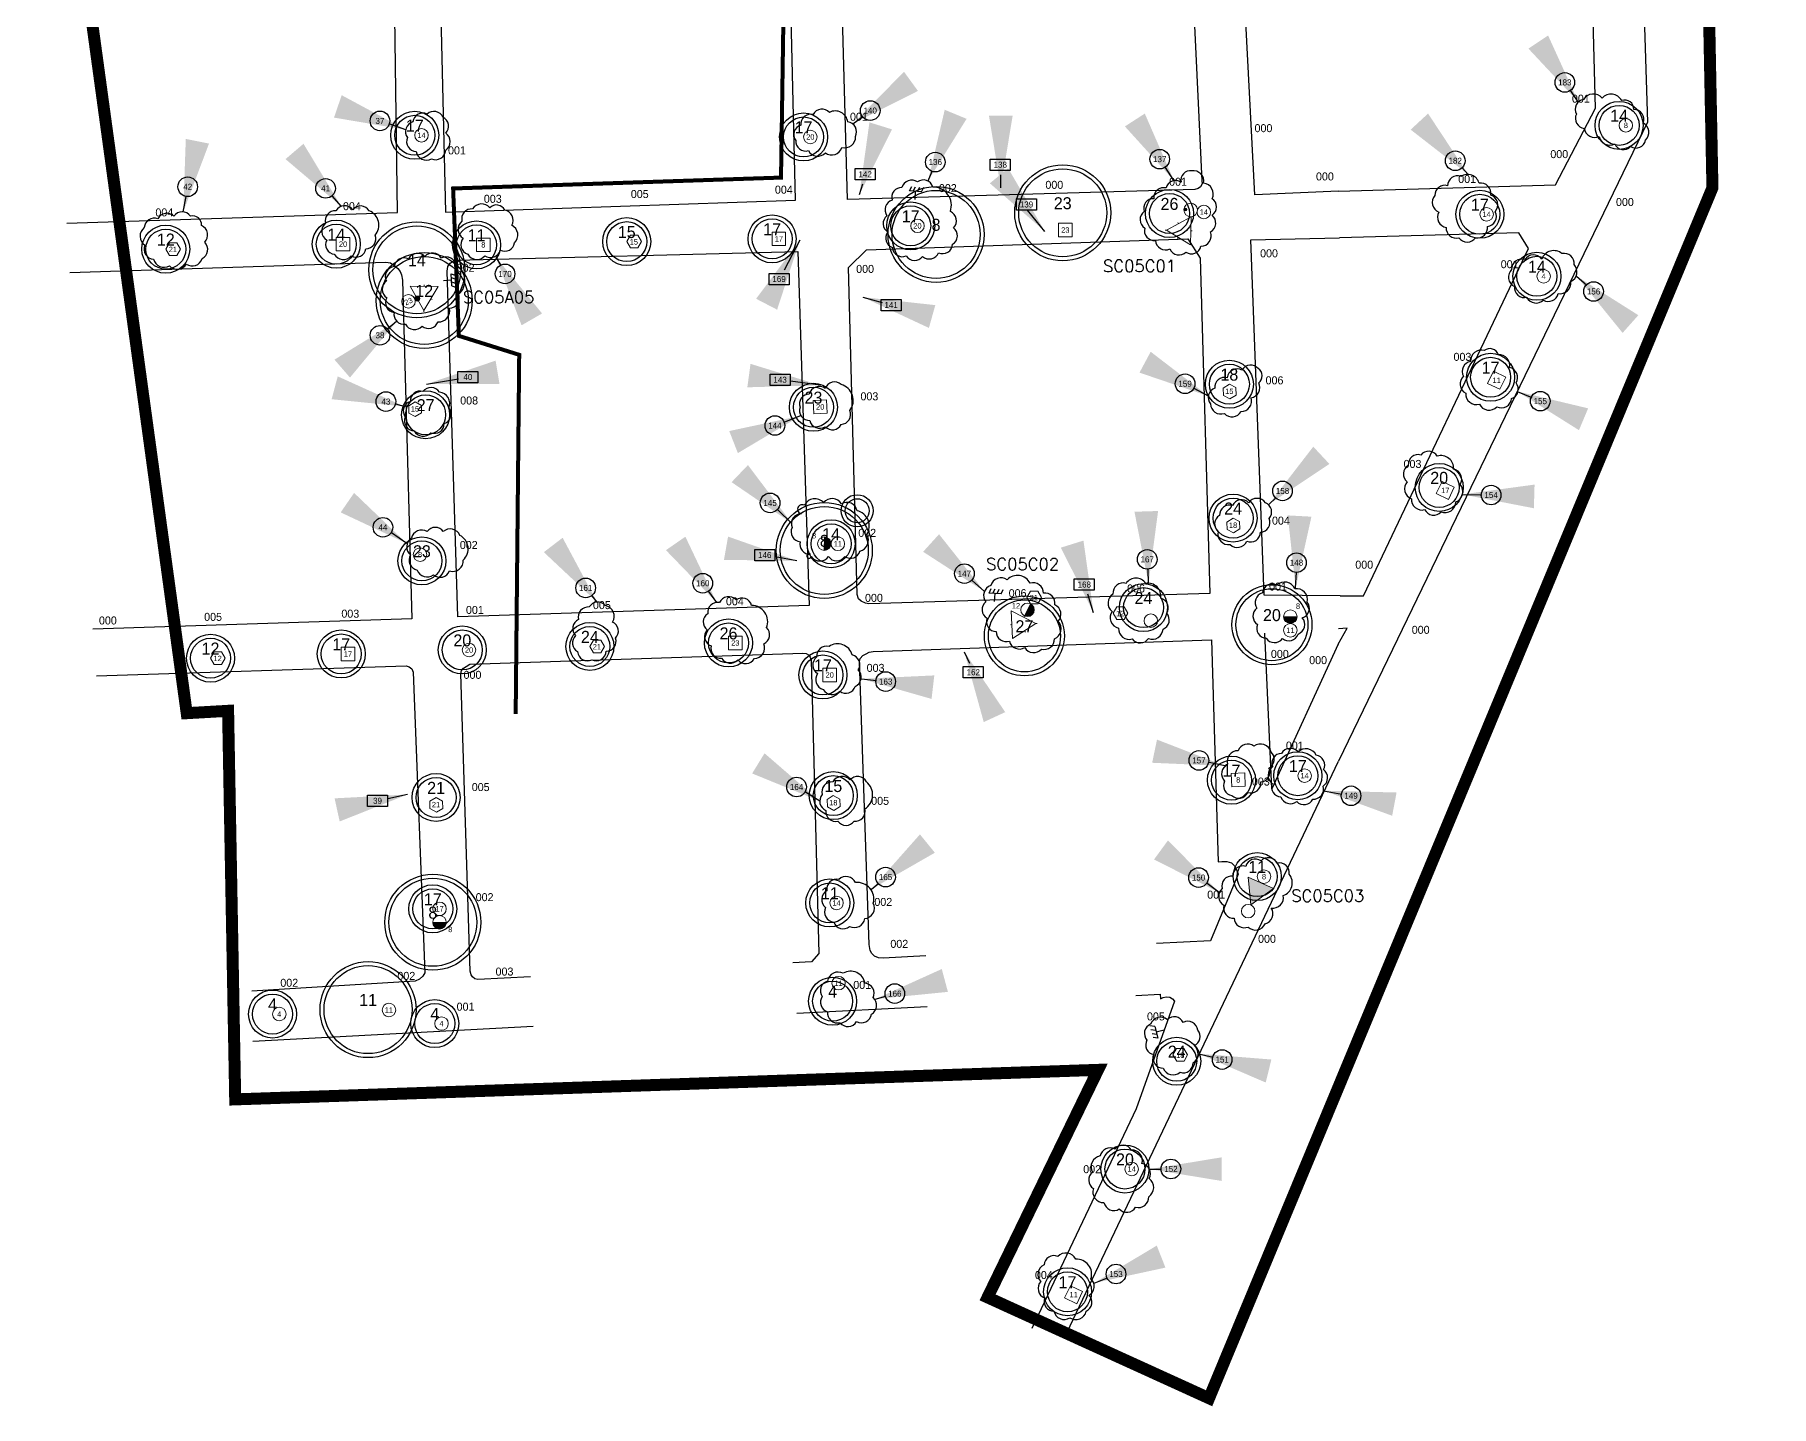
# Model space of a CAD drawing. Extents: x 202058 to 202804, y 7563128 to 7564386.
# Drawn here: x 202173.9 to 202608, y 7563128.2 to 7563471 of the extents above; entities that cross this region are included whole.
import ezdxf
from ezdxf.enums import TextEntityAlignment as Align

# ---------------------------------------------------------------- set-up
doc = ezdxf.new("R2010")
doc.units = 0
doc.header["$LTSCALE"] = 5
doc.header["$MEASUREMENT"] = 0
doc.linetypes.add('PHANTOMX2', pattern=[5, 2.5, -0.5, 0.5, -0.5, 0.5, -0.5])
doc.layers.get('0').update_dxf_attribs({"linetype": 'CONTINUOUS'})
for name, color, linetype in [('Configurado_Ok', 2, 'CONTINUOUS'), ('Divergencia2', 241, 'CONTINUOUS'), ('HC', 7, 'CONTINUOUS'), ('LIMITE', 5, 'PHANTOMX2'), ('limite_rf', 8, 'PHANTOMX2'), ('Nao_Configurado', 3, 'CONTINUOUS'), ('NET_UPGRADE', 7, 'CONTINUOUS'), ('Nomes_dos_blocos_incopativeis', 190, 'CONTINUOUS'), ('numero_base', 3, 'CONTINUOUS'), ('QUADRAS', 7, 'CONTINUOUS'), ('TERRA', 7, 'CONTINUOUS'), ('TERRA_A', 7, 'CONTINUOUS')]:
    doc.layers.add(name, color=color, linetype=linetype)
for name, color, linetype, lineweight in [('NET-AMP', 1, 'CONTINUOUS', 20), ('NET-SPLT', 1, 'CONTINUOUS', 20), ('NET-TAP', 1, 'CONTINUOUS', 20)]:
    doc.layers.add(name, color=color, linetype=linetype, lineweight=lineweight)
doc.layers.get('0').off()
doc.layers.get('TERRA_A').off()
doc.styles.add('Folhas_CAD', font='arial.ttf')
doc.styles.add('ROMANS', font='romans', dxfattribs={"width": 0.9})
doc.dimstyles.get("Standard").update_dxf_attribs({"dimtxt": 0.18, "dimasz": 0.18, "dimexe": 0.18, "dimexo": 0.0625, "dimgap": 0.09, "dimtad": 0, "dimtih": 1, "dimtoh": 1, "dimzin": 0, "dimdsep": 46, "dimtxsty": 'Standard', "dimcen": 0.09, "dimadec": 0, "dimazin": 0, "dimtfac": 1, "dimtofl": 0, "dimtmove": 2, "dimatfit": 3, "dimfxl": 1, "dimtolj": 1, "dimtzin": 0, "dimarcsym": 0})

# ---------------------------------------------------------------- blocks, each defined once
blk = doc.blocks.new('TERRA')
at = {"layer": 'TERRA', "linetype": 'ByBlock'}
for p, q in [((0, 0), (0, -2.02)), ((-1.5, -2.02), (-1.97, -3.15)), ((-1.5, -2.02), (1.5, -2.02)), ((-0.49, -2.02), (-0.96, -3.15)), ((0.57, -2.02), (0.09, -3.15)), ((1.5, -2.02), (1.03, -3.15))]:
    blk.add_line(p, q, dxfattribs=at)
blk = doc.blocks.new('2WAY')
blk.add_circle((1.6875, 0), 1.6875)
blk = doc.blocks.new('DC')
h = blk.add_hatch(color=256)
h.dxf.hatch_style = 1
h.paths.add_polyline_path([(3.38, 0), (0, 0, 1)])
blk.add_line((0, 0), (3.38, 0))
blk.add_circle((1.69, 0), 1.69)
at = {"color": 0}
blk.add_attdef('DCVAL', text='', height=1.35, dxfattribs=at).set_placement((3.1, 3.27), align=Align.MIDDLE)
blk = doc.blocks.new('LE')
at = {"layer": 'NET-AMP'}
h = blk.add_hatch(color=256, dxfattribs=at)
h.dxf.hatch_style = 1
h.paths.add_polyline_path([(0, 3.5), (0, -3.5), (6.06, 0)])
blk.add_lwpolyline([(0, 3.5), (0, -3.5), (6.06, 0)], close=True, dxfattribs=at)
blk = doc.blocks.new('TAP2')
at = {"color": 0}
blk.add_circle((1.69, 0), 1.69, dxfattribs=at)
blk.add_attdef('DBVAL', text='', height=1.35, dxfattribs=at).set_placement((1.69, 0), align=Align.MIDDLE)
blk = doc.blocks.new('TAP4')
blk.add_lwpolyline([(3.38, -1.69), (0, -1.69), (0, 1.69), (3.38, 1.69)], close=True)
at = {"color": 0}
blk.add_attdef('DBVAL', text='', height=1.35, dxfattribs=at).set_placement((1.69, 0), align=Align.MIDDLE)
blk = doc.blocks.new('TAP8')
blk.add_lwpolyline([(0.92, 1.59), (0, 0), (0.92, -1.59), (2.76, -1.59), (3.68, 0), (2.76, 1.59)], close=True)
blk.add_attdef('DBVAL', text='', height=1.35).set_placement((1.77, -0.06), align=Align.MIDDLE)
blk = doc.blocks.new('CX_CodUpgrade')
blk.add_circle((-0.13, 0.04), 2.45)
at = {"color": 1, "flags": 1}
for tag, p in [('RETIRAR1', (4.74, 11.47)), ('RETIRAR2', (4.74, 7.94)), ('NOVO1', (28.33, 11.47)), ('NOVO2', (28.33, 7.94)), ('RETIRAR3', (4.74, 4.42)), ('NOVO3', (28.33, 4.42)), ('RETIRAR4', (4.74, 0.89)), ('NOVO4', (28.33, 0.9)), ('RETIRAR5', (4.74, -2.63)), ('NOVO5', (28.33, -2.63)), ('RETIRAR6', (4.74, -6.15)), ('RETIRAR7', (4.74, -9.68)), ('NOVO6', (28.33, -6.15)), ('NOVO7', (28.33, -9.68)), ('RETIRAR8', (4.74, -13.2)), ('NOVO8', (28.33, -13.2)), ('RETIRAR9', (4.74, -16.73)), ('NOVO9', (28.33, -16.73))]:
    blk.add_attdef(tag, p, '', height=1.5, dxfattribs=at)
at = {"color": 7, "flags": 1}
for tag, p in [('ANTIGO1', (17.16, 11.46)), ('ANTIGO2', (17.16, 7.94)), ('ANTIGO3', (17.16, 4.41)), ('ANTIGO4', (17.16, 0.89)), ('ANTIGO5', (17.16, -2.63)), ('ANTIGO6', (17.16, -6.16)), ('ANTIGO7', (17.16, -9.68)), ('ANTIGO8', (17.16, -13.21)), ('ANTIGO9', (17.16, -16.73))]:
    blk.add_attdef(tag, p, '', height=1.5, dxfattribs=at)
at = {"color": 1}
blk.add_attdef('CODIGO', text='', height=1.5, dxfattribs=at).set_placement((-0.13, 0.04), align=Align.MIDDLE_CENTER)
blk = doc.blocks.new('AMP3AC')
h = blk.add_hatch(color=256)
h.dxf.hatch_style = 1
h.paths.add_polyline_path([(2.55, 2.03), (3.66, 1.39, 0.131652), (3.74, 1.71, 0.767327)])
h.paths.add_polyline_path([(3.66, 1.39), (2.55, 2.03, 0.131652), (2.47, 1.71, 0.767327)])
for p, q in [((3.1, 1.71), (3.3, 2.03)), ((0, 0), (-0.33, 0)), ((3.1, -1.71), (3.3, -2.03)), ((6.06, 0), (6.38, 0))]:
    blk.add_line(p, q)
blk.add_lwpolyline([(0, 3.5), (0, -3.5), (6.06, 0)], close=True)
blk.add_circle((3.1, 1.71), 0.638)
blk = doc.blocks.new('CX_CodUpgradeCabo')
blk.add_lwpolyline([(-2.63, 1.45), (2.37, 1.45), (2.37, -1.4), (-2.63, -1.4)], close=True)
at = {"color": 1}
blk.add_attdef('CODIGO', text='', height=1.5, dxfattribs=at).set_placement((-0.13, 0.04), align=Align.MIDDLE_CENTER)
at = {"color": 1, "style": 'Folhas_CAD', "flags": 1}
for tag, p in [('SERVICO', (5.97, 0.89)), ('TIPO', (17.92, 0.89)), ('COMP', (25.22, 0.89))]:
    blk.add_attdef(tag, p, '', height=1.5, dxfattribs=at)
blk = doc.blocks.new('AMP3')
for p, q in [((3.1, 1.71), (3.3, 2.03)), ((0, 0), (-0.33, 0)), ((3.1, -1.71), (3.3, -2.03)), ((6.06, 0), (6.38, 0))]:
    blk.add_line(p, q)
blk.add_lwpolyline([(0, 3.5), (0, -3.5), (6.06, 0)], close=True)
blk = doc.blocks.new('3WAY')
h = blk.add_hatch(color=256)
h.dxf.hatch_style = 1
edge = h.paths.add_edge_path()
edge.add_arc((3.025, 0), 0.35, 0, 360)
for centre, radius in [((1.6875, 0), 1.6875), ((3.025, 0), 0.35)]:
    blk.add_circle(centre, radius)

msp = doc.modelspace()

# ---------------------------------------------------------------- linework, layer by layer
at = {"layer": 'Configurado_Ok'}
for centre, radius in [((202268.92, 7563445.88), 6), ((202268.92, 7563445.88), 5), ((202366.11, 7563445.45), 6), ((202569.97, 7563448.36), 6), ((202569.97, 7563448.36), 5), ((202366.11, 7563445.45), 5), ((202392.89, 7563423.23), 6), ((202457.58, 7563426.32), 6), ((202457.58, 7563426.32), 5), ((202535.16, 7563426.12), 6), ((202535.16, 7563426.12), 5), ((202249.31, 7563418.66), 6), ((202321.91, 7563419.29), 6), ((202358.25, 7563419.98), 6), ((202358.25, 7563419.98), 5), ((202392.89, 7563423.23), 5), ((202206.69, 7563417.41), 6), ((202206.69, 7563417.41), 5), ((202249.31, 7563418.66), 5), ((202284.37, 7563418.48), 6), ((202284.37, 7563418.48), 5), ((202321.91, 7563419.29), 5), ((202549.42, 7563410.62), 6), ((202549.42, 7563410.62), 5), ((202537.85, 7563385.37), 6), ((202537.85, 7563385.37), 5), ((202472.54, 7563383.65), 6), ((202472.54, 7563383.65), 5), ((202271.64, 7563376.01), 6), ((202368.58, 7563377.89), 6), ((202368.58, 7563377.89), 5), ((202271.64, 7563376.01), 5), ((202525, 7563357.84), 6), ((202525, 7563357.84), 5), ((202473.48, 7563350.17), 6), ((202473.48, 7563350.17), 5), ((202373, 7563343.76), 6), ((202373, 7563343.76), 5), ((202270.71, 7563339.49), 6), ((202270.71, 7563339.49), 5), ((202451.07, 7563327.8), 6), ((202451.07, 7563327.8), 5), ((202347.35, 7563318.96), 6), ((202217.87, 7563315.16), 6), ((202250.54, 7563316.21), 6), ((202250.54, 7563316.21), 5), ((202280.81, 7563317.21), 6), ((202280.81, 7563317.21), 5), ((202312.69, 7563318.09), 6), ((202312.69, 7563318.09), 5), ((202347.35, 7563318.96), 5), ((202217.87, 7563315.16), 5), ((202370.95, 7563310.96), 6), ((202370.95, 7563310.96), 5), ((202473.08, 7563284.67), 6), ((202489.66, 7563285.78), 6), ((202489.66, 7563285.78), 5), ((202274.25, 7563280.34), 6), ((202373.55, 7563280.8), 6), ((202373.55, 7563280.8), 5), ((202473.08, 7563284.67), 5), ((202274.25, 7563280.34), 5), ((202479.51, 7563260.56), 6), ((202479.51, 7563260.56), 5), ((202372.67, 7563253.97), 6), ((202273.43, 7563252.5), 6), ((202273.43, 7563252.5), 5), ((202372.67, 7563253.97), 5), ((202373.37, 7563229.41), 6), ((202373.37, 7563229.41), 5), ((202233.37, 7563226.19), 6), ((202233.37, 7563226.19), 5), ((202273.93, 7563223.82), 6), ((202273.93, 7563223.82), 5), ((202459.38, 7563214.4), 6), ((202459.38, 7563214.4), 5), ((202446.45, 7563187.46), 6), ((202446.45, 7563187.46), 5), ((202432.09, 7563156.77), 6), ((202432.09, 7563156.77), 5)]:
    msp.add_circle(centre, radius, dxfattribs=at)
at = {"layer": 'Divergencia2'}
for radius in [4, 3]:
    msp.add_circle((202379.5, 7563352.02), radius, dxfattribs=at)
at = {"layer": 'LIMITE', "const_width": 3}
msp.add_lwpolyline([(202606.51, 7563854.68), (202587.29, 7563740.87), (202593.3, 7563432.74), (202467.47, 7563130.16), (202412.11, 7563155.37), (202439.72, 7563212.25), (202224.04, 7563204.87), (202222.26, 7563302), (202211.92, 7563301.41), (202180.21, 7563532.82), (202208.27, 7563534.2), (202206.5, 7563620.12), (202182.27, 7563619.53), (202175.47, 7563864.61)], dxfattribs=at)
at = {"layer": 'limite_rf', "const_width": 1}
msp.add_lwpolyline([(202440.56, 7563755.9), (202454.84, 7563546.6), (202377.25, 7563539.52), (202379.55, 7563499.37), (202367.88, 7563508.59), (202361.54, 7563505.85), (202360.47, 7563435.3), (202278.51, 7563432.58), (202279.95, 7563395.73), (202295.03, 7563391), (202294.15, 7563301.2)], dxfattribs=at)
at = {"layer": 'Nao_Configurado'}
for centre, radius in [((202430.89, 7563426.49), 12), ((202430.89, 7563426.49), 11), ((202399.23, 7563421.09), 12), ((202399.23, 7563421.09), 11), ((202269.45, 7563412.25), 12), ((202269.45, 7563412.25), 11), ((202271.29, 7563404.57), 12), ((202271.29, 7563404.57), 11), ((202371.29, 7563342.09), 12), ((202371.29, 7563342.09), 11), ((202273.43, 7563249.15), 12), ((202273.43, 7563249.15), 11), ((202257.25, 7563227.3), 12), ((202257.25, 7563227.3), 11)]:
    msp.add_circle(centre, radius, dxfattribs=at)
at = {"layer": 'NET_UPGRADE'}
for points in [[(202570.61, 7563454.57, 0.520567), (202570.61, 7563454.57, 0.520567), (202565.71, 7563455.15, 0.520567), (202561.04, 7563454.8, 0.520567), (202559.29, 7563451.19, 0.520567), (202561.28, 7563447.58, 0.520567), (202565.01, 7563445.59, 0.520567), (202568.86, 7563443.73, 0.520567), (202572.83, 7563443.03, 0.520567), (202576.56, 7563444.66, 0.520567), (202575.98, 7563448.97, 0.520567), (202573.65, 7563452.35, 0.520567), (202570.61, 7563454.57)], [(202275.98, 7563450.37, 0.520567), (202275.98, 7563450.37, 0.520567), (202272.04, 7563451.18, 0.520567), (202268.46, 7563449.22, 0.520567), (202267.07, 7563445.29, 0.520567), (202269.27, 7563441.82, 0.520567), (202273.09, 7563439.97, 0.520567), (202276.67, 7563442.17, 0.520567), (202276.67, 7563446.44, 0.520567), (202275.98, 7563450.37)], [(202372.59, 7563451.61, 0.520567), (202372.59, 7563451.61, 0.520567), (202368.49, 7563451.04, 0.520567), (202365.41, 7563448.42, 0.520567), (202364.16, 7563444.55, 0.520567), (202367.35, 7563442.04, 0.520567), (202371.57, 7563441.47, 0.520567), (202375.67, 7563442.84, 0.520567), (202379.09, 7563445.57, 0.520567), (202377.15, 7563449.22, 0.520567), (202372.59, 7563451.61)], [(202398.45, 7563432.93, 0.520567), (202398.45, 7563432.93, 0.520567), (202394.58, 7563434.22, 0.520567), (202390.71, 7563432.81, 0.520567), (202388.25, 7563429.65, 0.520567), (202386.96, 7563425.78, 0.520567), (202387.19, 7563421.68, 0.520567), (202388.36, 7563417.81, 0.520567), (202391.77, 7563415.7, 0.520567), (202395.87, 7563415.59, 0.520567), (202399.86, 7563416.52, 0.520567), (202403.38, 7563418.63, 0.520567), (202403.62, 7563422.73, 0.520567), (202402.8, 7563426.84, 0.520567), (202398.45, 7563432.93)], [(202460.48, 7563434.17, 0.520567), (202460.48, 7563434.17, 0.520567), (202456.73, 7563432.7, 0.520567), (202453.65, 7563430.03, 0.520567), (202451.24, 7563426.82, 0.520567), (202451.38, 7563422.67, 0.520567), (202454.05, 7563419.59, 0.520567), (202457.67, 7563417.45, 0.520567), (202461.69, 7563416.65, 0.520567), (202465.44, 7563418.12, 0.520567), (202467.85, 7563421.73, 0.520567), (202468.25, 7563425.88, 0.520567), (202468.25, 7563430.03, 0.520567), (202466.11, 7563433.91, 0.520567), (202463.16, 7563436.98, 0.520567), (202460.48, 7563434.17)], [(202530.42, 7563435.59, 0.520567), (202530.42, 7563435.59, 0.520567), (202527.11, 7563433.26, 0.520567), (202523.93, 7563430.81, 0.520567), (202524.91, 7563426.65, 0.520567), (202526.75, 7563422.85, 0.520567), (202529.93, 7563420.28, 0.520567), (202534.1, 7563420.28, 0.520567), (202537.05, 7563423.1, 0.520567), (202539.01, 7563426.77, 0.520567), (202537.9, 7563430.94, 0.520567), (202534.96, 7563433.88, 0.520567), (202530.42, 7563435.59)], [(202212.88, 7563425.65, 0.520567), (202212.88, 7563425.65, 0.520567), (202208.67, 7563425.65, 0.520567), (202204.72, 7563424.97, 0.520567), (202201.32, 7563422.79, 0.520567), (202201.46, 7563418.44, 0.520567), (202203.63, 7563414.91, 0.520567), (202207.58, 7563413.28, 0.520567), (202211.79, 7563413.69, 0.520567), (202215.74, 7563415.05, 0.520567), (202216.42, 7563419.12, 0.520567), (202215.6, 7563423.34, 0.520567), (202212.88, 7563425.65)], [(202257.52, 7563427, 0.520567), (202257.52, 7563427, 0.520567), (202253.44, 7563427.28, 0.520567), (202249.22, 7563427, 0.520567), (202246.63, 7563423.88, 0.520567), (202246.91, 7563419.67, 0.520567), (202248.81, 7563416.13, 0.520567), (202253.03, 7563415.73, 0.520567), (202256.7, 7563417.49, 0.520567), (202259.01, 7563420.89, 0.520567), (202257.52, 7563427)], [(202287.66, 7563427.76, 0.520567), (202287.66, 7563427.76, 0.520567), (202283.38, 7563427.45, 0.520567), (202280.73, 7563424.4, 0.520567), (202281.03, 7563420.13, 0.520567), (202282.15, 7563416.16, 0.520567), (202286.43, 7563415.75, 0.520567), (202290.31, 7563417.17, 0.520567), (202293.87, 7563419.01, 0.520567), (202293.16, 7563423.38, 0.520567), (202291.43, 7563427.15, 0.520567), (202287.66, 7563427.76)], [(202279.32, 7563413.23, 0.520567), (202279.32, 7563413.23, 0.520567), (202275.53, 7563415.18, 0.520567), (202271.45, 7563415.56, 0.520567), (202267.36, 7563414.98, 0.520567), (202263.77, 7563413.04, 0.520567), (202261.82, 7563409.45, 0.520567), (202261.92, 7563405.27, 0.520567), (202263.77, 7563401.58, 0.520567), (202266.58, 7563398.67, 0.520567), (202270.76, 7563398.18, 0.520567), (202274.75, 7563399.25, 0.520567), (202277.57, 7563402.65, 0.520567), (202279.9, 7563406.15, 0.520567), (202279.32, 7563413.23)], [(202550.63, 7563414.93, 0.520567), (202550.63, 7563414.93, 0.520567), (202546.39, 7563414.79, 0.520567), (202543.11, 7563412.34, 0.520567), (202543.79, 7563408.1, 0.520567), (202546.94, 7563405.37, 0.520567), (202551.04, 7563404.69, 0.520567), (202554.73, 7563406.33, 0.520567), (202557.88, 7563409.33, 0.520567), (202558.7, 7563413.56, 0.520567), (202555.69, 7563416.3, 0.520567), (202550.63, 7563414.93)], [(202536.27, 7563392.06, 0.520567), (202536.27, 7563392.06, 0.520567), (202532.85, 7563389.33, 0.520567), (202531.07, 7563385.64, 0.520567), (202531.62, 7563381.41, 0.520567), (202535.04, 7563378.67, 0.520567), (202539.41, 7563377.99, 0.520567), (202543.1, 7563380.04, 0.520567), (202544.2, 7563384, 0.520567), (202542.56, 7563387.82, 0.520567), (202539.82, 7563390.97, 0.520567), (202536.27, 7563392.06)], [(202479.76, 7563387.54, 0.520567), (202479.76, 7563387.54, 0.520567), (202475.7, 7563387.19, 0.520567), (202472.01, 7563385.28, 0.520567), (202468.91, 7563382.66, 0.520567), (202467.83, 7563378.73, 0.520567), (202471.29, 7563376.35, 0.520567), (202475.47, 7563376.82, 0.520567), (202477.97, 7563380.28, 0.520567), (202479.88, 7563383.97, 0.520567), (202479.76, 7563387.54)], [(202275.09, 7563381.65, 0.520567), (202275.09, 7563381.65, 0.520567), (202270.97, 7563381.84, 0.520567), (202267.83, 7563379.32, 0.520567), (202266.54, 7563375.45, 0.520567), (202268.75, 7563372.01, 0.520567), (202272.93, 7563371.52, 0.520567), (202276.31, 7563373.79, 0.520567), (202277.42, 7563377.72, 0.520567), (202275.09, 7563381.65)], [(202375.53, 7563383.61, 0.520567), (202375.53, 7563383.61, 0.520567), (202371.52, 7563382.61, 0.520567), (202367.52, 7563381.18, 0.520567), (202365.23, 7563377.89, 0.520567), (202367.66, 7563374.61, 0.520567), (202371.52, 7563373.03, 0.520567), (202375.53, 7563373.6, 0.520567), (202377.68, 7563377.04, 0.520567), (202375.53, 7563383.61)], [(202524.51, 7563365.68, 0.520567), (202524.51, 7563365.68, 0.520567), (202520.41, 7563365.95, 0.520567), (202517.26, 7563363.36, 0.520567), (202516.99, 7563359.26, 0.520567), (202518.08, 7563355.03, 0.520567), (202521.36, 7563352.29, 0.520567), (202525.46, 7563351.75, 0.520567), (202529.16, 7563354.21, 0.520567), (202530.25, 7563358.58, 0.520567), (202528.61, 7563362.4, 0.520567), (202524.51, 7563365.68)], [(202379.5, 7563352.02, 0.520567), (202379.5, 7563352.02, 0.520567), (202375.57, 7563353.73, 0.520567), (202371.12, 7563354.07, 0.520567), (202366.33, 7563353.39, 1.117078), (202365.47, 7563351.26, 0.520567), (202363.24, 7563347.84, 0.520567), (202365.29, 7563344.26, 0.520567), (202367.86, 7563341.18, 3.331472), (202368.04, 7563340.57, 0.520567), (202372.32, 7563340.57, 0.520567), (202376.42, 7563340.57, 0.520567), (202380.19, 7563341.94, 0.520567), (202381.9, 7563346.04, 0.520567), (202379.5, 7563352.02)], [(202481.55, 7563354.03, 0.520567), (202481.55, 7563354.03, 0.520567), (202477.37, 7563354.03, 0.520567), (202473.32, 7563353.32, 0.520567), (202470.1, 7563350.82, 0.520567), (202469.74, 7563346.77, 0.520567), (202472.72, 7563343.55, 0.520567), (202476.9, 7563344.38, 0.520567), (202480.35, 7563346.65, 0.520567), (202482.5, 7563350.1, 0.520567), (202481.55, 7563354.03)], [(202280.21, 7563345.86, 0.520567), (202280.21, 7563345.86, 0.520567), (202276.06, 7563346.81, 0.520567), (202272.02, 7563346.81, 0.520567), (202268.1, 7563345.15, 0.520567), (202267.87, 7563341, 0.520567), (202269.53, 7563337.2, 0.520567), (202273.57, 7563336.02, 0.520567), (202277.6, 7563336.97, 0.520567), (202281.05, 7563339.69, 0.520567), (202280.21, 7563345.86)], [(202417.01, 7563334.75, 0.520567), (202417.01, 7563334.75, 0.520567), (202412.92, 7563333.32, 0.520567), (202411.68, 7563329.23, 0.520567), (202411.97, 7563325.15, 0.520567), (202414.25, 7563321.82, 0.520567), (202417.59, 7563319.44, 0.520567), (202421.39, 7563317.83, 0.520567), (202425.58, 7563317.44, 0.520567), (202428.82, 7563320.01, 0.520567), (202429.77, 7563324.39, 0.520567), (202428.91, 7563328.47, 0.520567), (202426.06, 7563331.42, 0.520567), (202422.73, 7563333.89, 0.520567), (202417.01, 7563334.75)], [(202451.64, 7563333.87, 0.520567), (202451.64, 7563333.87, 0.520567), (202446.73, 7563333.87, 0.520567), (202443.45, 7563331.18, 0.520567), (202443.22, 7563326.86, 0.520567), (202444.86, 7563322.66, 0.520567), (202448.25, 7563319.97, 0.520567), (202452.34, 7563320.09, 0.520567), (202455.97, 7563322.42, 0.520567), (202456.9, 7563326.39, 0.520567), (202455.38, 7563330.13, 0.520567), (202451.64, 7563333.87)], [(202488.91, 7563332.51, 0.520567), (202488.91, 7563332.51, 0.520567), (202484.44, 7563333.44, 0.520567), (202480.8, 7563331.47, 0.520567), (202479.45, 7563327.63, 0.520567), (202479.56, 7563323.58, 0.520567), (202481.74, 7563320.15, 0.520567), (202485.79, 7563320.05, 0.520567), (202489.74, 7563321.19, 0.520567), (202490.78, 7563325.24, 0.520567), (202492.03, 7563329.19, 0.520567), (202488.91, 7563332.51)], [(202316.55, 7563328.32, 0.520567), (202316.55, 7563328.32, 0.520567), (202312.54, 7563327.96, 0.520567), (202309.87, 7563324.8, 0.520567), (202309.14, 7563320.8, 0.520567), (202309.62, 7563316.79, 0.520567), (202313.15, 7563314.73, 0.520567), (202316.79, 7563316.91, 0.520567), (202319.1, 7563320.19, 0.520567), (202318.37, 7563324.19, 0.520567), (202316.55, 7563328.32)], [(202353.13, 7563328.36, 0.520567), (202353.13, 7563328.36, 0.520567), (202349.24, 7563329.74, 0.520567), (202345.07, 7563329.05, 0.520567), (202342.16, 7563326.28, 0.520567), (202342.02, 7563322.25, 0.520567), (202342.99, 7563318.23, 0.520567), (202345.63, 7563315.18, 0.520567), (202349.66, 7563314.76, 0.520567), (202353.82, 7563315.04, 0.520567), (202356.18, 7563318.78, 0.520567), (202356.88, 7563322.81, 0.520567), (202353.13, 7563328.36)], [(202372.48, 7563318.08, 0.520567), (202372.48, 7563318.08, 0.520567), (202369.38, 7563315.43, 0.520567), (202369.6, 7563311.33, 0.520567), (202371.04, 7563307.34, 0.520567), (202375.14, 7563306.9, 0.520567), (202379.02, 7563308.12, 0.520567), (202379.8, 7563312.22, 0.520567), (202378.24, 7563315.98, 0.520567), (202372.48, 7563318.08)], [(202478.65, 7563293.17, 0.520567), (202478.65, 7563293.17, 0.520567), (202474.75, 7563292.01, 0.520567), (202472.11, 7563288.64, 0.520567), (202471.37, 7563284.42, 0.520567), (202473.16, 7563280.84, 0.520567), (202477.17, 7563281.57, 0.520567), (202480.45, 7563284.21, 0.520567), (202482.45, 7563287.69, 0.520567), (202482.98, 7563291.7, 0.520567), (202478.65, 7563293.17)], [(202489.73, 7563291.71, 0.520567), (202489.73, 7563291.71, 0.520567), (202485.56, 7563291.36, 0.520567), (202483.36, 7563288.01, 0.520567), (202483.24, 7563283.84, 0.520567), (202485.44, 7563280.49, 0.520567), (202489.38, 7563279.33, 0.520567), (202493.43, 7563279.91, 0.520567), (202495.98, 7563283.15, 0.520567), (202496.09, 7563287.31, 0.520567), (202494.24, 7563290.9, 0.520567), (202489.73, 7563291.71)], [(202381.83, 7563284.23, 0.520567), (202381.83, 7563284.23, 0.520567), (202377.7, 7563284.72, 0.520567), (202373.4, 7563284.23, 0.520567), (202370.8, 7563281.07, 0.520567), (202371.69, 7563277.1, 0.520567), (202374.69, 7563274.42, 0.520567), (202378.75, 7563274.42, 0.520567), (202381.43, 7563277.5, 0.520567), (202381.83, 7563284.23)], [(202487.52, 7563261.14, 0.520567), (202487.52, 7563261.14, 0.520567), (202484.51, 7563263.92, 0.520567), (202480.46, 7563264.5, 0.520567), (202476.64, 7563263.11, 0.520567), (202473.4, 7563260.68, 0.520567), (202470.73, 7563257.56, 0.520567), (202471.2, 7563253.39, 0.520567), (202473.74, 7563250.15, 0.520567), (202477.22, 7563247.96, 0.520567), (202481.5, 7563248.77, 0.520567), (202483.01, 7563252.7, 0.520567), (202486.02, 7563255.82, 0.520567), (202487.52, 7563261.14)], [(202379.13, 7563259.07, 0.520567), (202379.13, 7563259.07, 0.520567), (202374.93, 7563259.83, 0.520567), (202371.92, 7563257.03, 0.520567), (202371.6, 7563252.84, 0.520567), (202373.64, 7563249.19, 0.520567), (202377.62, 7563248.11, 0.520567), (202381.39, 7563250.05, 0.520567), (202383.54, 7563253.92, 0.520567), (202379.13, 7563259.07)], [(202376.01, 7563236.38, 0.520567), (202376.01, 7563236.38, 0.520567), (202372.12, 7563234.44, 0.520567), (202370.8, 7563230.56, 0.520567), (202372.12, 7563226.77, 0.520567), (202375.21, 7563224.04, 0.520567), (202379.36, 7563224.3, 0.520567), (202383.07, 7563226.15, 0.520567), (202383.51, 7563230.3, 0.520567), (202381.48, 7563233.91, 0.520567), (202376.01, 7563236.38)], [(202464.65, 7563222.18, 0.520567), (202464.65, 7563222.18, 0.520567), (202461.02, 7563224.11, 0.520567), (202457.05, 7563224.79, 0.520567), (202452.85, 7563223.66, 0.520567), (202451.95, 7563219.69, 0.520567), (202453.65, 7563216.07, 0.520567), (202456.03, 7563212.67, 0.520567), (202460.22, 7563211.65, 0.520567), (202463.51, 7563214.03, 0.520567), (202463.74, 7563218.33, 0.520567), (202464.65, 7563222.18)], [(202443.89, 7563192.43, 0.520567), (202443.89, 7563192.43, 0.520567), (202440.26, 7563190.73, 0.520567), (202438.34, 7563186.65, 0.520567), (202438.56, 7563182.58, 0.520567), (202441.17, 7563179.06, 0.520567), (202445.03, 7563177.48, 0.520567), (202449.11, 7563177.93, 0.520567), (202452.4, 7563180.54, 0.520567), (202452.51, 7563185.07, 0.520567), (202450.7, 7563188.81, 0.520567), (202448.09, 7563192.2, 0.520567), (202443.89, 7563192.43)], [(202434.15, 7563164.95, 0.520567), (202434.15, 7563164.95, 0.520567), (202429.69, 7563165.61, 0.520567), (202426.22, 7563163.47, 0.520567), (202425.39, 7563159.34, 0.520567), (202426.38, 7563155.22, 0.520567), (202428.69, 7563151.91, 0.520567), (202432.66, 7563150.26, 0.520567), (202436.79, 7563151.91, 0.520567), (202437.45, 7563155.88, 0.520567), (202437.95, 7563160, 0.520567), (202434.15, 7563164.95)]]:
    msp.add_lwpolyline(points, format="xyb", close=True, dxfattribs=at)
at = {"layer": 'Nomes_dos_blocos_incopativeis'}
for centre, radius in [((202483.19, 7563323.53), 10), ((202421.32, 7563320.74), 10), ((202421.32, 7563320.74), 9), ((202483.19, 7563323.53), 9)]:
    msp.add_circle(centre, radius, dxfattribs=at)
at = {"layer": 'QUADRAS', "linetype": 'ByBlock'}
for points in [[(202181.98, 7563423.92), (202264.62, 7563426.58), (202263.64, 7563500.08)], [(202274.84, 7563500.28), (202276.6, 7563426.66), (202364.12, 7563429.63), (202362.45, 7563499.83)], [(202462.62, 7563499.8), (202465.67, 7563434.5), (202465.72, 7563433.78), (202465.29, 7563433), (202464.74, 7563432.58), (202463.91, 7563432.33), (202377.12, 7563429.81), (202375.16, 7563499.79)], [(202499.85, 7563431.92), (202478.89, 7563431), (202475.35, 7563499.83)], [(202575.47, 7563499.51), (202577.03, 7563449.16), (202499.82, 7563289.38)], [(202499.85, 7563431.92), (202554.11, 7563433.5), (202564.09, 7563452.68), (202562.81, 7563499.88)], [(202500.25, 7563330.77), (202506.06, 7563330.73), (202547.34, 7563417.57), (202544.93, 7563421.5), (202500.11, 7563420.25)], [(202364.67, 7563416.84), (202367.48, 7563328.33), (202279.68, 7563325.51), (202277, 7563411.89), (202277.18, 7563413.04), (202277.78, 7563413.89), (202278.53, 7563414.41), (202279.44, 7563414.64), (202364.67, 7563416.84)], [(202462.2, 7563420.02), (202465.21, 7563415.13), (202467.7, 7563331.36), (202382.46, 7563328.73), (202381.56, 7563328.88), (202380.49, 7563329.41), (202379.86, 7563329.96), (202379.52, 7563331.12), (202377.34, 7563412.79), (202381.81, 7563417.22), (202462.2, 7563420.02)], [(202500.25, 7563330.77), (202481.25, 7563330.93), (202477.9, 7563419.71), (202500.11, 7563420.25)], [(202182.74, 7563411.56), (202261.73, 7563414.18), (202262.88, 7563413.97), (202263.73, 7563413.44), (202264.7, 7563412.61), (202265.27, 7563411.81), (202265.64, 7563411.03), (202265.89, 7563409.68), (202268.18, 7563324.98), (202188.47, 7563322.39)], [(202499.77, 7563318.67), (202483.14, 7563282.48), (202481.4, 7563321.42)], [(202499.77, 7563318.67), (202502.03, 7563322.67), (202499.86, 7563322.52)], [(202297.83, 7563235.52), (202284.66, 7563234.82), (202283.96, 7563235.03), (202283.38, 7563235.48), (202283.03, 7563236.03), (202282.76, 7563236.91), (202280.44, 7563311.27), (202280.59, 7563312.07), (202281.07, 7563312.69), (202281.74, 7563313.11), (202282.67, 7563313.64), (202365.89, 7563316.4), (202366.79, 7563316.35), (202367.31, 7563316.02), (202367.76, 7563315.42), (202367.98, 7563314.66), (202369.96, 7563241.31)], [(202396.67, 7563240.74), (202386.01, 7563240.17), (202384.81, 7563240.25), (202383.84, 7563240.68), (202383.19, 7563241.33), (202382.77, 7563242.08), (202382.55, 7563243.56), (202380.08, 7563314.29), (202380.29, 7563315.12), (202380.89, 7563315.84), (202381.77, 7563316.26), (202382.52, 7563316.66), (202383.54, 7563316.86), (202468.11, 7563319.72)], [(202468.11, 7563319.72), (202469.72, 7563264.21), (202470.65, 7563264.33), (202471.95, 7563264.33), (202473.07, 7563263.97), (202473.85, 7563263.22), (202474.42, 7563262.11), (202474.72, 7563261.19), (202467.83, 7563244.51), (202454.36, 7563243.8)], [(202189.37, 7563310.71), (202266.76, 7563313.25), (202267.54, 7563313.02), (202268.16, 7563312.47), (202268.56, 7563311.69), (202271.48, 7563236.53), (202270.95, 7563235.68), (202270.1, 7563234.9), (202269.05, 7563234.41), (202228.17, 7563231.93)], [(202431.92, 7563146.52), (202499.82, 7563289.38)], [(202369.96, 7563241.31), (202368.13, 7563239.26), (202363.39, 7563239.01)], [(202455.26, 7563231.14), (202455.33, 7563230.02), (202456, 7563230.32), (202456.78, 7563230.49), (202457.63, 7563230.41), (202458.33, 7563230.03), (202458.8, 7563229.38), (202449.21, 7563202.5), (202423.15, 7563147.56)], [(202449.19, 7563230.82), (202455.26, 7563231.14)], [(202364.39, 7563226.41), (202397.01, 7563228.11)], [(202228.46, 7563219.44), (202298.52, 7563223.2)]]:
    msp.add_lwpolyline(points, dxfattribs=at)

# ---------------------------------------------------------------- block references
at = {"layer": 'NET-AMP'}
for name, p, rotation in [('AMP3', (202462.91, 7563422.02), 179.0887391980712), ('AMP3', (202418.15, 7563323.54), 2.917701963651211), ('LE', (202480.41, 7563259), 246.0000000012476)]:
    msp.add_blockref(name, p, dxfattribs=dict(at, rotation=rotation))
at = {"layer": 'NET-AMP', "xscale": -1, "rotation": 89.32196045765278}
msp.add_blockref('AMP3AC', (202271.26, 7563408.12), dxfattribs=at)
at = {"layer": 'NET-SPLT'}
for name, p, rotation in [('3WAY', (202464.57, 7563427.06), 174.9433488669492), ('2WAY', (202452.91, 7563326.21), 270), ('2WAY', (202477.26, 7563253.6), 270)]:
    msp.add_blockref(name, p, dxfattribs=dict(at, rotation=rotation))
ref = msp.add_blockref('DC', (202371.29, 7563342.09), dxfattribs=dict(at, rotation=89.30938279000043))
ref.add_attrib('DCVAL', '8', dxfattribs={"layer": '0', "color": 0, "height": 1.35}).set_placement((202368.72, 7563345.78), align=Align.MIDDLE)
ref = msp.add_blockref('DC', (202421.34, 7563325.73), dxfattribs=dict(at, rotation=63.95883392302053))
ref.add_attrib('DCVAL', '12', dxfattribs={"layer": '0', "color": 0, "height": 1.35}).set_placement((202419.21, 7563328.27), align=Align.MIDDLE)
ref = msp.add_blockref('DC', (202486.1, 7563325.49), dxfattribs=dict(at, rotation=0.9691591028621012))
ref.add_attrib('DCVAL', '8', dxfattribs={"layer": '0', "color": 0, "height": 1.35}).set_placement((202489.71, 7563328.16), align=Align.MIDDLE)
ref = msp.add_blockref('DC', (202273.43, 7563249.15), dxfattribs=dict(at, rotation=358.968202430575))
ref.add_attrib('DCVAL', '8', dxfattribs={"layer": '0', "color": 0, "height": 1.35}).set_placement((202277.79, 7563247.35), align=Align.MIDDLE)
at = {"layer": 'NET-TAP'}
for name, p, values in [('TAP2', (202268.92, 7563445.88), {'DBVAL': '14'}), ('TAP2', (202366.11, 7563445.45), {'DBVAL': '20'}), ('TAP2', (202569.97, 7563448.36), {'DBVAL': '8'}), ('TAP2', (202392.89, 7563423.23), {'DBVAL': '20'}), ('TAP2', (202464.48, 7563426.68), {'DBVAL': '14'}), ('TAP2', (202535.16, 7563426.12), {'DBVAL': '14'}), ('TAP4', (202249.31, 7563418.66), {'DBVAL': '20'}), ('TAP8', (202321.91, 7563419.29), {'DBVAL': '15'}), ('TAP4', (202358.25, 7563419.98), {'DBVAL': '17'}), ('TAP4', (202429.85, 7563422.19), {'DBVAL': '23'}), ('TAP8', (202206.69, 7563417.41), {'DBVAL': '21'}), ('TAP4', (202284.37, 7563418.48), {'DBVAL': '8'}), ('TAP2', (202549.42, 7563410.62), {'DBVAL': '4'}), ('TAP2', (202268.56, 7563341.04), {'DBVAL': '8'}), ('TAP2', (202373, 7563343.76), {'DBVAL': '11'}), ('TAP8', (202421.9, 7563330.36), {'DBVAL': '21'}), ('TAP8', (202443.49, 7563326.39), {'DBVAL': '12'}), ('TAP4', (202347.35, 7563318.96), {'DBVAL': '23'}), ('TAP2', (202486.12, 7563322.14), {'DBVAL': '11'}), ('TAP8', (202217.87, 7563315.16), {'DBVAL': '12'}), ('TAP4', (202250.54, 7563316.21), {'DBVAL': '17'}), ('TAP2', (202280.81, 7563317.21), {'DBVAL': '20'}), ('TAP8', (202312.69, 7563318.09), {'DBVAL': '21'}), ('TAP4', (202370.95, 7563310.96), {'DBVAL': '20'}), ('TAP2', (202489.66, 7563285.78), {'DBVAL': '14'}), ('TAP2', (202479.51, 7563260.56), {'DBVAL': '8'}), ('TAP2', (202372.67, 7563253.97), {'DBVAL': '14'}), ('TAP2', (202273.43, 7563252.5), {'DBVAL': '17'}), ('TAP2', (202373.17, 7563233.91), {'DBVAL': '11'}), ('TAP2', (202233.37, 7563226.19), {'DBVAL': '4'}), ('TAP2', (202260.77, 7563227.21), {'DBVAL': '11'}), ('TAP2', (202273.93, 7563223.82), {'DBVAL': '4'}), ('TAP2', (202446.45, 7563187.46), {'DBVAL': '14'})]:
    msp.add_blockref(name, p, dxfattribs=at).add_auto_attribs(values)
at = {"layer": 'NET-TAP', "rotation": 24.18517576388379}
msp.add_blockref('TAP2', (202265.8, 7563403.66), dxfattribs=at).add_auto_attribs({'DBVAL': '23'})
at = {"layer": 'NET-TAP'}
ref = msp.add_blockref('TAP4', (202537.85, 7563385.37), dxfattribs=dict(at, rotation=333.9999999955685))
ref.add_attrib('DBVAL', '11', dxfattribs={"layer": '0', "color": 0, "height": 1.35}).set_placement((202539.36, 7563384.63), align=Align.MIDDLE)
ref = msp.add_blockref('TAP8', (202472.54, 7563383.65), dxfattribs=dict(at, rotation=272.0099389275118))
ref.add_attrib('DBVAL', '15', dxfattribs={"layer": '0', "height": 1.35}).set_placement((202472.54, 7563381.87), align=Align.MIDDLE)
ref = msp.add_blockref('TAP8', (202269, 7563379.22), dxfattribs=dict(at, rotation=270.9573169514525))
ref.add_attrib('DBVAL', '15', dxfattribs={"layer": '0', "height": 1.35}).set_placement((202268.97, 7563377.44), align=Align.MIDDLE)
ref = msp.add_blockref('TAP4', (202368.58, 7563377.89), dxfattribs=dict(at, rotation=3.000000000063954))
ref.add_attrib('DBVAL', '20', dxfattribs={"layer": '0', "color": 0, "height": 1.35}).set_placement((202370.27, 7563377.98), align=Align.MIDDLE)
ref = msp.add_blockref('TAP4', (202525, 7563357.84), dxfattribs=dict(at, rotation=334.2089153504905))
ref.add_attrib('DBVAL', '17', dxfattribs={"layer": '0', "color": 0, "height": 1.35}).set_placement((202526.52, 7563357.1), align=Align.MIDDLE)
ref = msp.add_blockref('TAP8', (202473.48, 7563350.17), dxfattribs=dict(at, rotation=272.0099389275118))
ref.add_attrib('DBVAL', '18', dxfattribs={"layer": '0', "height": 1.35}).set_placement((202473.48, 7563348.4), align=Align.MIDDLE)
ref = msp.add_blockref('TAP4', (202473.08, 7563284.68), dxfattribs=dict(at, rotation=2.280523164355187))
ref.add_attrib('DBVAL', '8', dxfattribs={"layer": '0', "color": 0, "height": 1.35}).set_placement((202474.77, 7563284.74), align=Align.MIDDLE)
ref = msp.add_blockref('TAP8', (202274.25, 7563280.34), dxfattribs=dict(at, rotation=271.2310811037451))
ref.add_attrib('DBVAL', '21', dxfattribs={"layer": '0', "height": 1.35}).set_placement((202274.23, 7563278.57), align=Align.MIDDLE)
ref = msp.add_blockref('TAP8', (202373.55, 7563280.8), dxfattribs=dict(at, rotation=271.9854729740908))
ref.add_attrib('DBVAL', '18', dxfattribs={"layer": '0', "height": 1.35}).set_placement((202373.55, 7563279.03), align=Align.MIDDLE)
ref = msp.add_blockref('TAP8', (202459.38, 7563214.4), dxfattribs=dict(at, rotation=60.93417472516304))
ref.add_attrib('DBVAL', '18', dxfattribs={"layer": '0', "height": 1.35}).set_placement((202460.29, 7563215.92), align=Align.MIDDLE)
ref = msp.add_blockref('TAP4', (202432.09, 7563156.77), dxfattribs=dict(at, rotation=334.5795733389577))
ref.add_attrib('DBVAL', '11', dxfattribs={"layer": '0', "color": 0, "height": 1.35}).set_placement((202433.62, 7563156.05), align=Align.MIDDLE)
at = {"layer": 'NET_UPGRADE'}
for name, p, values in [('CX_CodUpgrade', (202556.53, 7563459.05), {'CODIGO': '183'}), ('CX_CodUpgrade', (202260.35, 7563449.43), {'CODIGO': '37'}), ('CX_CodUpgrade', (202382.9, 7563452.02), {'CODIGO': '140'}), ('CX_CodUpgrade', (202455.27, 7563439.87), {'CODIGO': '137'}), ('CX_CodUpgrade', (202399.17, 7563439.14), {'CODIGO': '136'}), ('CX_CodUpgradeCabo', (202415.41, 7563438.49), {'CODIGO': '138'}), ('CX_CodUpgrade', (202529.13, 7563439.47), {'CODIGO': '182'}), ('CX_CodUpgrade', (202212.3, 7563432.97), {'CODIGO': '42'}), ('CX_CodUpgrade', (202246.76, 7563432.56), {'CODIGO': '41'}), ('CX_CodUpgradeCabo', (202381.64, 7563436.1), {'CODIGO': '142'}), ('CX_CodUpgradeCabo', (202421.97, 7563428.54), {'CODIGO': '139'}), ('CX_CodUpgrade', (202291.62, 7563411.18), {'CODIGO': '170'}), ('CX_CodUpgradeCabo', (202360.12, 7563409.91), {'CODIGO': '169'}), ('CX_CodUpgrade', (202563.72, 7563406.79), {'CODIGO': '156'}), ('CX_CodUpgradeCabo', (202388.14, 7563403.4), {'CODIGO': '141'}), ('CX_CodUpgrade', (202260.36, 7563395.84), {'CODIGO': '38'}), ('CX_CodUpgradeCabo', (202282.33, 7563385.41), {'CODIGO': '40'}), ('CX_CodUpgradeCabo', (202360.38, 7563384.72), {'CODIGO': '143'}), ('CX_CodUpgrade', (202461.61, 7563383.72), {'CODIGO': '159'}), ('CX_CodUpgrade', (202261.84, 7563379.27), {'CODIGO': '43'}), ('CX_CodUpgrade', (202550.39, 7563379.37), {'CODIGO': '155'}), ('CX_CodUpgrade', (202359.08, 7563373.28), {'CODIGO': '144'}), ('CX_CodUpgrade', (202357.87, 7563353.94), {'CODIGO': '145'}), ('CX_CodUpgrade', (202485.96, 7563356.93), {'CODIGO': '158'}), ('CX_CodUpgrade', (202538.11, 7563355.9), {'CODIGO': '154'}), ('CX_CodUpgrade', (202261.1, 7563347.84), {'CODIGO': '44'}), ('CX_CodUpgradeCabo', (202356.54, 7563340.91), {'CODIGO': '146'}), ('CX_CodUpgrade', (202452.14, 7563339.82), {'CODIGO': '167'}), ('CX_CodUpgrade', (202406.45, 7563336.26), {'CODIGO': '147'}), ('CX_CodUpgrade', (202489.46, 7563339), {'CODIGO': '148'}), ('CX_CodUpgrade', (202311.77, 7563332.69), {'CODIGO': '161'}), ('CX_CodUpgrade', (202341.05, 7563333.86), {'CODIGO': '160'}), ('CX_CodUpgradeCabo', (202436.41, 7563333.53), {'CODIGO': '168'}), ('CX_CodUpgradeCabo', (202408.67, 7563311.62), {'CODIGO': '162'}), ('CX_CodUpgrade', (202386.77, 7563309.27), {'CODIGO': '163'}), ('CX_CodUpgrade', (202465.07, 7563289.56), {'CODIGO': '157'}), ('CX_CodUpgrade', (202364.49, 7563282.92), {'CODIGO': '164'}), ('CX_CodUpgrade', (202503.09, 7563280.72), {'CODIGO': '149'}), ('CX_CodUpgradeCabo', (202259.74, 7563279.47), {'CODIGO': '39'}), ('CX_CodUpgrade', (202386.73, 7563260.4), {'CODIGO': '165'}), ('CX_CodUpgrade', (202464.98, 7563260.28), {'CODIGO': '150'}), ('CX_CodUpgrade', (202389.05, 7563231.28), {'CODIGO': '166'}), ('CX_CodUpgrade', (202470.88, 7563214.79), {'CODIGO': '151'}), ('CX_CodUpgrade', (202458.07, 7563187.43), {'CODIGO': '152'}), ('CX_CodUpgrade', (202444.34, 7563161.17), {'CODIGO': '153'})]:
    msp.add_blockref(name, p, dxfattribs=at).add_auto_attribs(values)
at = {"layer": 'TERRA'}
for p, rotation in [((202393.98, 7563429.86), 176.3399860881464), ((202276.08, 7563409.6), 93.65416581893888), ((202413.87, 7563329.33), 176.3399860881464), ((202456.24, 7563222.17), 285.0539623042741)]:
    msp.add_blockref('TERRA', p, dxfattribs=dict(at, rotation=rotation))
at = {"layer": 'TERRA_A'}
for p, rotation in [((202393.98, 7563429.86), 176.3399860881464), ((202276.08, 7563409.6), 93.65416581893888), ((202413.87, 7563329.33), 176.3399860881464), ((202456.24, 7563222.17), 285.0539623042741)]:
    msp.add_blockref('TERRA', p, dxfattribs=dict(at, rotation=rotation))

# ---------------------------------------------------------------- texts
at = {"layer": 'HC'}
for s, p in [('001', (202560.41, 7563455.03)), ('001', (202560.41, 7563455.03)), ('001', (202379.95, 7563450.51)), ('001', (202379.95, 7563450.51)), ('000', (202481.07, 7563447.66)), ('000', (202481.07, 7563447.66)), ('001', (202279.47, 7563442.1)), ('001', (202279.47, 7563442.1)), ('000', (202555.01, 7563441.17)), ('000', (202555.01, 7563441.17)), ('004', (202361.18, 7563432.28)), ('004', (202361.18, 7563432.28)), ('002', (202402.18, 7563432.67)), ('002', (202402.18, 7563432.67)), ('000', (202428.79, 7563433.49)), ('000', (202428.79, 7563433.49)), ('001', (202459.72, 7563434.26)), ('001', (202459.72, 7563434.26)), ('000', (202496.43, 7563435.59)), ('000', (202496.43, 7563435.59)), ('001', (202531.98, 7563434.95)), ('001', (202531.98, 7563434.95)), ('004', (202253.21, 7563428.15)), ('004', (202253.21, 7563428.15)), ('003', (202288.42, 7563430)), ('003', (202288.42, 7563430)), ('005', (202325.16, 7563431.19)), ('005', (202325.16, 7563431.19)), ('000', (202571.42, 7563429.2)), ('000', (202571.42, 7563429.2)), ('004', (202206.32, 7563426.6)), ('004', (202206.32, 7563426.6)), ('000', (202482.46, 7563416.37)), ('000', (202482.46, 7563416.37)), ('002', (202281.64, 7563412.76)), ('002', (202281.64, 7563412.76)), ('000', (202381.49, 7563412.47)), ('000', (202381.49, 7563412.47)), ('001', (202542.61, 7563413.64)), ('001', (202542.61, 7563413.64)), ('003', (202530.81, 7563390.49)), ('003', (202530.81, 7563390.49)), ('006', (202483.83, 7563384.62)), ('006', (202483.83, 7563384.62)), ('003', (202382.56, 7563380.62)), ('003', (202382.56, 7563380.62)), ('008', (202282.51, 7563379.58)), ('008', (202282.51, 7563379.58)), ('003', (202518.32, 7563363.72)), ('003', (202518.32, 7563363.72)), ('002', (202382.02, 7563346.49)), ('002', (202382.02, 7563346.49)), ('004', (202485.43, 7563349.55)), ('004', (202485.43, 7563349.55)), ('002', (202282.41, 7563343.45)), ('002', (202282.41, 7563343.45)), ('000', (202506.26, 7563338.53)), ('000', (202506.26, 7563338.53)), ('006', (202449.21, 7563332.6)), ('006', (202449.21, 7563332.6)), ('001', (202484.7, 7563333.06)), ('001', (202484.7, 7563333.06)), ('005', (202315.69, 7563328.43)), ('005', (202315.69, 7563328.43)), ('004', (202348.94, 7563329.38)), ('004', (202348.94, 7563329.38)), ('000', (202383.7, 7563330.24)), ('000', (202383.7, 7563330.24)), ('006', (202419.61, 7563331.41)), ('006', (202419.61, 7563331.41)), ('000', (202192.21, 7563324.59)), ('000', (202192.21, 7563324.59)), ('005', (202218.51, 7563325.49)), ('005', (202218.51, 7563325.49)), ('003', (202252.81, 7563326.29)), ('003', (202252.81, 7563326.29)), ('001', (202283.95, 7563327.22)), ('001', (202283.95, 7563327.22)), ('000', (202520.37, 7563322.25)), ('000', (202520.37, 7563322.25)), ('000', (202485.16, 7563316.23)), ('000', (202485.16, 7563316.23)), ('000', (202283.35, 7563311)), ('000', (202283.35, 7563311)), ('003', (202384.11, 7563312.74)), ('003', (202384.11, 7563312.74)), ('000', (202494.73, 7563314.67)), ('000', (202494.73, 7563314.67)), ('001', (202488.91, 7563293.31)), ('001', (202488.91, 7563293.31)), ('005', (202285.4, 7563282.94)), ('005', (202285.4, 7563282.94)), ('003', (202480.41, 7563284.32)), ('003', (202480.41, 7563284.32)), ('005', (202385.25, 7563279.5)), ('005', (202385.25, 7563279.5)), ('002', (202286.38, 7563255.42)), ('002', (202286.38, 7563255.42)), ('001', (202469.24, 7563256.05)), ('001', (202469.24, 7563256.05)), ('002', (202386.04, 7563254.23)), ('002', (202386.04, 7563254.23)), ('002', (202390.04, 7563243.75)), ('002', (202390.04, 7563243.75)), ('000', (202481.95, 7563245)), ('000', (202481.95, 7563245)), ('002', (202237.55, 7563234.02)), ('002', (202237.55, 7563234.02)), ('002', (202266.81, 7563235.74)), ('002', (202266.81, 7563235.74)), ('003', (202291.35, 7563236.82)), ('003', (202291.35, 7563236.82)), ('001', (202380.77, 7563233.48)), ('001', (202380.77, 7563233.48)), ('001', (202281.62, 7563228.04)), ('001', (202281.62, 7563228.04)), ('005', (202454.19, 7563225.61)), ('005', (202454.19, 7563225.61)), ('002', (202438.25, 7563187.42)), ('002', (202438.25, 7563187.42)), ('004', (202426.18, 7563160.96)), ('004', (202426.18, 7563160.96))]:
    msp.add_text(s, height=2, dxfattribs=at).set_placement(p, align=Align.MIDDLE)
at = {"layer": 'NET-AMP', "style": 'ROMANS'}
for s, p in [('SC05C01', (202440.98, 7563411.71)), ('SC05A05', (202280.95, 7563403.89)), ('SC05C02', (202411.74, 7563337.17)), ('SC05C03', (202488.02, 7563254.27))]:
    msp.add_text(s, height=3, dxfattribs=at).set_placement(p)
at = {"layer": 'numero_base'}
for s, p in [('14', (202569.97, 7563448.36)), ('17', (202268.92, 7563445.88)), ('17', (202366.11, 7563445.45)), ('23', (202430.89, 7563426.49)), ('26', (202457.58, 7563426.32)), ('17', (202535.16, 7563426.12)), ('17', (202392.89, 7563423.23)), ('8', (202399.23, 7563421.09)), ('12', (202206.69, 7563417.41)), ('14', (202249.31, 7563418.66)), ('11', (202284.37, 7563418.48)), ('15', (202321.91, 7563419.29)), ('17', (202358.25, 7563419.98)), ('14', (202269.45, 7563412.25)), ('14', (202549.42, 7563410.62)), ('12', (202271.29, 7563404.57)), ('18', (202472.54, 7563383.65)), ('17', (202537.85, 7563385.37)), ('23', (202368.58, 7563377.89)), ('27', (202271.64, 7563376.01)), ('20', (202525, 7563357.84)), ('24', (202473.48, 7563350.17)), ('14', (202373, 7563343.76)), ('23', (202270.71, 7563339.49)), ('8', (202371.29, 7563342.09)), ('24', (202451.07, 7563327.8)), ('20', (202483.19, 7563323.53)), ('20', (202280.81, 7563317.21)), ('24', (202312.69, 7563318.09)), ('26', (202347.35, 7563318.96)), ('27', (202421.32, 7563320.74)), ('12', (202217.87, 7563315.16)), ('17', (202250.54, 7563316.21)), ('17', (202370.95, 7563310.96)), ('17', (202473.08, 7563284.67)), ('17', (202489.66, 7563285.78)), ('21', (202274.25, 7563280.34)), ('15', (202373.55, 7563280.8)), ('11', (202479.51, 7563260.56)), ('17', (202273.43, 7563252.5)), ('11', (202372.67, 7563253.97)), ('8', (202273.43, 7563249.15)), ('4', (202233.37, 7563226.19)), ('11', (202257.25, 7563227.3)), ('4', (202373.37, 7563229.41)), ('4', (202273.93, 7563223.82)), ('24', (202459.38, 7563214.4)), ('20', (202446.45, 7563187.46)), ('17', (202432.09, 7563156.77))]:
    msp.add_text(s, height=3, dxfattribs=at).set_placement(p, align=Align.BOTTOM_CENTER)

# ---------------------------------------------------------------- leaders
at = {"layer": 'NET_UPGRADE'}
for points in [[(202559.76, 7563454.22), (202557.89, 7563457.02)], [(202378.41, 7563448.76), (202380.91, 7563450.58)], [(202266.72, 7563447.25), (202262.67, 7563448.64)], [(202397.24, 7563434.49), (202398.23, 7563436.88)], [(202415.41, 7563432.76), (202415.41, 7563435.99)], [(202458.68, 7563434.57), (202456.59, 7563437.81)], [(202532.26, 7563436.08), (202530.79, 7563437.67)], [(202380.06, 7563431.04), (202380.89, 7563433.71)], [(202211.05, 7563426.73), (202211.82, 7563430.57)], [(202250.53, 7563428.13), (202248.35, 7563430.69)], [(202426.41, 7563421.86), (202422.06, 7563427.14)], [(202365.17, 7563419.62), (202361.28, 7563412.13)], [(202289.18, 7563415.44), (202290.41, 7563413.31)], [(202559.36, 7563410.65), (202561.88, 7563408.41)], [(202380.91, 7563405.42), (202385.73, 7563404.07)], [(202264.39, 7563399.34), (202262.21, 7563397.45)], [(202467.35, 7563380.66), (202463.78, 7563382.57)], [(202271.86, 7563383.67), (202279.86, 7563385)], [(202370.29, 7563383.38), (202362.86, 7563384.39)], [(202266.29, 7563378.09), (202264.2, 7563378.65)], [(202544.49, 7563381.86), (202548.13, 7563380.33)], [(202365.37, 7563375.75), (202361.36, 7563374.18)], [(202482.38, 7563353.59), (202484.17, 7563355.26)], [(202363.18, 7563348.87), (202359.64, 7563352.25)], [(202266.92, 7563343.85), (202263.12, 7563346.46)], [(202530.76, 7563356.11), (202535.66, 7563355.97)], [(202452.34, 7563333.87), (202452.23, 7563337.38)], [(202489.12, 7563332.72), (202489.33, 7563336.56)], [(202314.48, 7563329.17), (202313.27, 7563330.75)], [(202344.39, 7563329.05), (202342.45, 7563331.85)], [(202364.45, 7563339.52), (202359, 7563340.48)], [(202411.31, 7563331.85), (202408.26, 7563334.62)], [(202438.61, 7563326.49), (202437.16, 7563331.14)], [(202406.29, 7563316.77), (202407.62, 7563313.89)], [(202380.57, 7563310), (202384.34, 7563309.56)], [(202471.47, 7563288.22), (202467.46, 7563289.06)], [(202370.15, 7563279.45), (202366.58, 7563281.64)], [(202496.11, 7563282.04), (202500.68, 7563281.17)], [(202267.1, 7563281.09), (202262.18, 7563280.01)], [(202383.11, 7563257.46), (202384.83, 7563258.86)], [(202470, 7563256.61), (202466.96, 7563258.83)], [(202384.04, 7563229.94), (202386.69, 7563230.65)], [(202464.87, 7563216.29), (202468.5, 7563215.39)], [(202452.65, 7563187.43), (202455.62, 7563187.43)], [(202438.74, 7563158.96), (202442.06, 7563160.27)]]:
    msp.add_leader(points, dimstyle='Standard', override={"dimscale": 100, "dimdec": 4, "dimtdec": 4, "dimtmove": 0}, dxfattribs=at)

doc.saveas('drawing.dxf')
